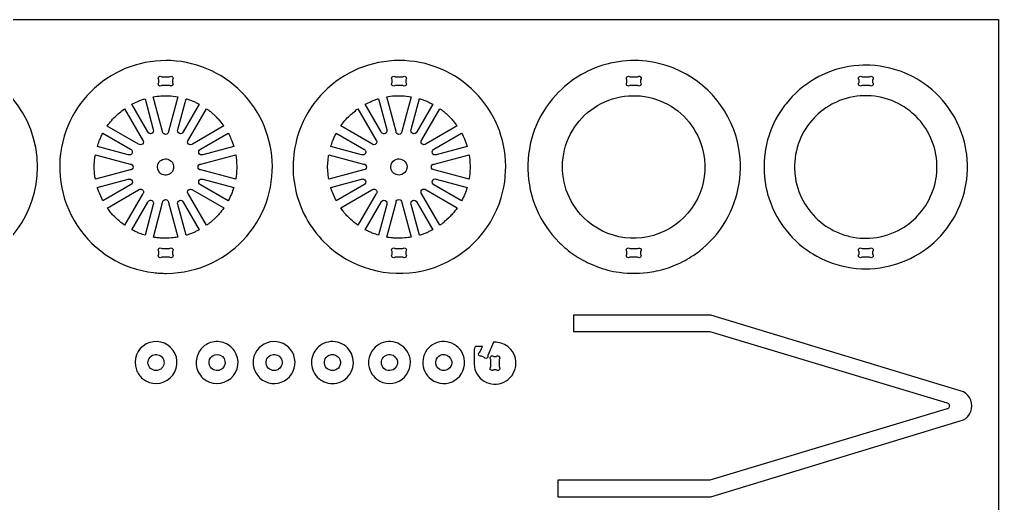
# Model space of a CAD drawing. Extents: x -818 to 922, y -599 to 344.
# Drawn here: x 232 to 922, y 3 to 344 of the extents above; entities that cross this region are included whole.
import ezdxf

# ---------------------------------------------------------------- set-up
doc = ezdxf.new("R2010")
doc.units = 0
doc.header["$MEASUREMENT"] = 0
doc.layers.get('0').update_dxf_attribs({"linetype": 'CONTINUOUS'})
doc.layers.add('SECTIONCUTEDGES', color=18, linetype='CONTINUOUS')

msp = doc.modelspace()

# ---------------------------------------------------------------- linework, layer by layer
for points in [[(922.13, 343.83), (922.13, -599.45), (-818.06, -599.45), (-818.06, 343.83)], [(878.63, 243.87), (878.38, 246.4), (878, 248.89), (877.5, 251.34), (877.2, 252.55), (876.52, 254.94), (876.14, 256.11), (875.3, 258.41), (874.35, 260.67), (873.29, 262.86), (872.13, 264.99), (870.87, 267.06), (870.21, 268.07), (868.81, 270.04), (867.32, 271.94), (865.74, 273.76), (864.08, 275.5), (862.33, 277.17), (861.43, 277.97), (859.57, 279.5), (857.64, 280.95), (855.64, 282.3), (853.57, 283.56), (851.44, 284.72), (849.24, 285.77), (846.99, 286.73), (844.68, 287.57), (842.32, 288.3), (839.92, 288.92), (837.47, 289.42), (834.98, 289.8), (832.44, 290.06), (829.88, 290.19), (827.29, 290.19), (824.72, 290.06), (822.19, 289.8), (819.7, 289.42), (817.24, 288.92), (814.84, 288.3), (812.48, 287.57), (810.17, 286.73), (807.92, 285.77), (805.73, 284.72), (804.65, 284.15), (802.55, 282.94), (800.51, 281.63), (798.55, 280.23), (796.65, 278.74), (794.83, 277.17), (793.09, 275.5), (792.24, 274.64), (790.62, 272.86), (789.09, 271), (787.64, 269.07), (786.29, 267.06), (785.03, 264.99), (783.87, 262.86), (782.82, 260.67), (781.86, 258.41), (781.02, 256.11), (780.29, 253.75), (779.67, 251.34), (779.17, 248.89), (778.79, 246.4), (778.53, 243.87), (778.4, 241.3), (778.4, 238.71), (778.53, 236.15), (778.79, 233.61), (778.96, 232.36), (779.4, 229.89), (779.96, 227.46), (780.64, 225.08), (781.43, 222.75), (782.33, 220.47), (783.33, 218.24), (784.44, 216.08), (785.65, 213.98), (786.96, 211.94), (788.36, 209.97), (789.85, 208.08), (791.42, 206.26), (793.09, 204.51), (794.83, 202.85), (796.65, 201.27), (798.55, 199.78), (800.51, 198.38), (802.55, 197.08), (804.65, 195.87), (805.73, 195.3), (807.92, 194.24), (810.17, 193.29), (811.32, 192.85), (813.65, 192.07), (816.04, 191.39), (817.24, 191.09), (819.7, 190.59), (822.19, 190.21), (824.72, 189.96), (826, 189.87), (828.58, 189.81), (831.16, 189.87), (833.71, 190.07), (836.23, 190.39), (837.47, 190.59), (839.92, 191.09), (842.32, 191.71), (844.68, 192.45), (846.99, 193.29), (849.24, 194.24), (851.44, 195.3), (853.57, 196.46), (855.64, 197.72), (856.65, 198.38), (858.62, 199.78), (860.51, 201.27), (862.33, 202.85), (864.08, 204.51), (864.92, 205.37), (866.54, 207.16), (868.07, 209.02), (869.52, 210.95), (870.87, 212.95), (872.13, 215.02), (873.29, 217.15), (874.35, 219.35), (875.3, 221.6), (875.73, 222.75), (876.52, 225.08), (877.2, 227.46), (877.76, 229.89), (878, 231.12), (878.38, 233.61), (878.63, 236.15), (878.76, 238.71), (878.76, 241.3)]]:
    msp.add_lwpolyline(points, close=True)
at = {"layer": 'SECTIONCUTEDGES'}
for points in [[(108.94, 196.2, 0.325322), (192.78, 168.69, 0.325497), (244.7, 239.99, 0.371858), (180.7, 314.15, 0.371962), (98.01, 261.67, 0.115164), (95.83, 227.63, 0.115322)], [(335.59, 165.08, 0.112364), (367.83, 172.49, 0.210055), (407.02, 218.33, 0.414116), (356.92, 311.78, 0.414311), (263.51, 261.7, 0.221929), (272.6, 198.88, 0.222236), (326.54, 165.58, 0.015157), (330.91, 165.21, 0.014233)], [(450.8, 183.34, 0.254136), (520.69, 168.04, 0.254134), (571.56, 218.35, 0.414116), (521.46, 311.8, 0.414311), (428.05, 261.72, 0.14489), (427.82, 219.18, 0.144775)], [(614.99, 184.49, 0.048565), (625.94, 176.25, 0.045826), (638.96, 169.85, 0.057671), (654.72, 165.83, 0.073449), (677.69, 166.11, 0.049668), (691.1, 169.65, 0.046635), (704.4, 176.08, 0.040326), (713.74, 182.8, 0.072135), (728.12, 199.13, 0.189941), (739.16, 252.9, 0.25932), (693.33, 309.55, 0.152812), (648.73, 313.12, 0.15269), (610.03, 290.62, 0.193513), (590.39, 238.28, 0.193448), (612.45, 186.91, 0.005813), (613.53, 185.86, 0.004363)], [(332.32, 303.47), (337.64, 303.47, -1), (339.76, 301.35), (339.76, 299.59, -1), (337.64, 297.47), (332.32, 297.47, -1), (330.2, 299.59), (330.2, 301.35, -1)], [(496.86, 303.49), (502.18, 303.49, -1), (504.3, 301.37), (504.3, 299.61, -1), (502.18, 297.49), (496.86, 297.49, -1), (494.74, 299.61), (494.74, 301.37, -1)], [(662.37, 303.48), (667.69, 303.48, -1), (669.81, 301.36), (669.81, 299.6, -1), (667.69, 297.48), (662.37, 297.48, -1), (660.25, 299.6), (660.25, 301.36, -1)], [(825.96, 303.48), (831.28, 303.48, -1), (833.4, 301.36), (833.4, 299.6, -1), (831.28, 297.48), (825.96, 297.48, -1), (823.84, 299.6), (823.84, 301.36, -1)], [(343.55, 289.46), (336.99, 264.95, -1), (332.89, 264.95), (326.32, 289.45, -0.057699), (337.08, 290.12, -0.024823)], [(508.09, 289.48), (501.53, 264.97, -1), (497.43, 264.97), (490.87, 289.47, -0.057699), (501.62, 290.14, -0.024823)], [(629.49, 204.51, -0.49076), (639.56, 283.32, -0.490919), (713.29, 253.75, -0.341454), (690.42, 196.73, -0.341597)], [(320.48, 288.07), (326.31, 266.33, -1), (322.42, 264.72), (311.17, 284.2, -0.012176), (315.39, 286.21, -0.019565), (318.09, 287.29, -0.009363), (319.28, 287.69, 0.003121)], [(358.73, 284.25), (347.46, 264.72, -1), (343.57, 266.33), (349.4, 288.11, 0.006199), (349.63, 288.05, -0.0186), (349.86, 287.99), (354.5, 286.29, -0.018388), (356.63, 285.29, 0.006129)], [(485.02, 288.09), (490.85, 266.35, -1), (486.96, 264.74), (475.71, 284.22, -0.012176), (479.93, 286.23, -0.019565), (482.63, 287.31, -0.009363), (483.82, 287.71, 0.003121)], [(523.27, 284.27), (512, 264.74, -1), (508.11, 266.35), (513.94, 288.13, 0.006199), (514.17, 288.07, -0.0186), (514.4, 288.01), (519.04, 286.31, -0.018388), (521.17, 285.31, 0.006129)], [(306.06, 281.06), (318.75, 259.09, -1), (315.85, 256.19), (293.88, 268.87, -0.014778), (296.83, 272.63, -0.028539), (300.27, 276.31, -0.018438), (302.41, 278.2, -0.011345)], [(376, 268.88), (354.03, 256.19, -1), (351.13, 259.09), (363.82, 281.06, 0.006303), (365.38, 279.93, -0.01891), (366.92, 278.76, -0.017187), (368.76, 277.14, -0.012321), (371.19, 274.72, -0.018926), (373.19, 272.48, -0.012469)], [(470.6, 281.08), (483.29, 259.11, -1), (480.39, 256.21), (458.42, 268.89, -0.014778), (461.37, 272.65, -0.028539), (464.81, 276.33, -0.018438), (466.95, 278.22, -0.011345)], [(540.54, 268.9), (518.57, 256.21, -1), (515.67, 259.11), (528.36, 281.08, 0.006303), (529.92, 279.95, -0.01891), (531.46, 278.78, -0.017187), (533.3, 277.16, -0.012321), (535.73, 274.74, -0.018926), (537.73, 272.5, -0.012469)], [(290.72, 263.77), (310.22, 252.51, -1), (308.61, 248.63), (286.87, 254.45, -0.012918), (288.21, 258.32, -0.018758), (289.3, 260.92, -0.010898), (290, 262.35, 0.003632)], [(383.02, 254.46), (361.27, 248.63, -1), (359.66, 252.52), (379.15, 263.77, -0.026072), (381.08, 259.73, -0.02074)], [(455.26, 263.79), (474.76, 252.53, -1), (473.15, 248.65), (451.41, 254.47, -0.012918), (452.75, 258.34, -0.018758), (453.84, 260.94, -0.010898), (454.54, 262.37, 0.003632)], [(547.56, 254.48), (525.81, 248.65, -1), (524.2, 252.54), (543.69, 263.79, -0.026072), (545.62, 259.76, -0.020703)], [(285.48, 248.61), (309.99, 242.05, -1), (309.99, 237.95), (285.49, 231.38, 0.006429), (285.19, 233.15, -0.01929), (284.94, 234.92), (284.68, 240), (284.94, 245.07, -0.018896), (285.19, 246.84, 0.006298)], [(384.4, 231.38), (359.89, 237.95, -1), (359.89, 242.05), (384.39, 248.61, -0.035509), (385.11, 240.71, -0.037792), (384.69, 233.27, -0.007975), (384.55, 232.32, 0.002658)], [(450.02, 248.63), (474.53, 242.07, -1), (474.53, 237.97), (450.03, 231.4, 0.006429), (449.73, 233.17, -0.01929), (449.48, 234.94), (449.22, 240.02), (449.48, 245.09, -0.018896), (449.73, 246.86, 0.006298)], [(548.94, 231.4), (524.43, 237.97, -1), (524.43, 242.07), (548.93, 248.63, -0.035509), (549.65, 240.73, -0.037792), (549.23, 233.29, -0.007975), (549.09, 232.34, 0.002658)], [(337.12, 234.72, -0.781821), (330.55, 243.62, -0.781093), (340.53, 238.85, -0.122906), (339.35, 236.37, -0.122447)], [(501.63, 234.73, -0.385134), (494.44, 237.32, -0.384041), (496.29, 244.75, -0.445044), (504.51, 242.71, -0.443903)], [(286.83, 225.53), (308.61, 231.37, -1), (310.22, 227.48), (290.73, 216.23, -0.020623), (287.84, 222.6, -0.019978), (286.95, 225.08, -0.019766), (286.89, 225.31, 0.006588)], [(379.16, 216.23), (359.66, 227.48, -1), (361.27, 231.37), (383.01, 225.55, -0.023422), (381.33, 220.86, -0.022807)], [(451.37, 225.55), (473.15, 231.39, -1), (474.76, 227.5), (455.27, 216.25, -0.020623), (452.38, 222.62, -0.019978), (451.49, 225.1, -0.019766), (451.43, 225.33, 0.006588)], [(543.7, 216.25), (524.2, 227.5, -1), (525.81, 231.39), (547.55, 225.57, -0.023422), (545.87, 220.88, -0.022807)], [(293.88, 211.11), (315.85, 223.8, -1), (318.75, 220.91), (306.06, 198.94, -0.024397), (300.95, 203.08, -0.042082), (295.82, 208.52, -0.010889), (294.84, 209.81, 0.00363)], [(363.82, 198.93), (351.13, 220.91, -1), (354.03, 223.81), (376, 211.12, -0.014529), (372.75, 206.97, -0.022653), (370.47, 204.47), (366.92, 201.24, -0.018394), (365.39, 200.07, 0.006131)], [(458.42, 211.13), (480.39, 223.82, -1), (483.29, 220.93), (470.6, 198.96, -0.024397), (465.49, 203.1, -0.042082), (460.36, 208.54, -0.010889), (459.38, 209.83, 0.00363)], [(528.36, 198.95), (515.67, 220.93, -1), (518.57, 223.83), (540.54, 211.14, -0.014529), (537.29, 206.99, -0.022653), (535.01, 204.49), (531.46, 201.26, -0.018394), (529.93, 200.09, 0.006131)], [(311.17, 195.78), (322.42, 215.27, -1), (326.31, 213.67), (320.49, 191.93, -0.012234), (316.74, 193.23, -0.017991), (314.24, 194.26, -0.010478), (312.7, 195.01, 0.003492)], [(326.33, 190.54), (332.89, 215.05, -1), (336.99, 215.05), (343.55, 190.55, -0.013089), (339.17, 190.01, -0.036535), (332.44, 189.85, -0.015577), (329.73, 190.07, -0.012352)], [(349.41, 191.89), (343.57, 213.67, -1), (347.46, 215.28), (358.73, 195.75, 0.006248), (356.63, 194.71, -0.018746), (354.5, 193.71), (349.86, 192.01, -0.018599), (349.63, 191.95, 0.006199)], [(475.71, 195.8), (486.96, 215.29, -1), (490.85, 213.68), (485.03, 191.95, -0.012234), (481.28, 193.25, -0.017991), (478.78, 194.28, -0.010478), (477.24, 195.03, 0.003492)], [(490.87, 190.56), (497.43, 215.07, -1), (501.53, 215.07), (508.1, 190.57, -0.013089), (503.71, 190.03, -0.036535), (496.98, 189.87, -0.015577), (494.27, 190.09, -0.012352)], [(513.95, 191.91), (508.11, 213.69, -1), (512, 215.3), (523.27, 195.77, 0.006248), (521.17, 194.72, -0.018746), (519.04, 193.73), (514.4, 192.03, -0.018599), (514.17, 191.97, 0.006199)], [(339.76, 180.41), (339.76, 178.65, -1), (337.64, 176.53), (332.32, 176.53, -1), (330.2, 178.65), (330.2, 180.41, -1), (332.32, 182.53), (337.64, 182.53, -1)], [(494.74, 178.67), (494.74, 180.43, -1), (496.86, 182.55), (502.18, 182.55, -1), (504.3, 180.43), (504.3, 178.67, -1), (502.18, 176.55), (496.86, 176.55, -1)], [(667.69, 176.54), (662.37, 176.54, -1), (660.25, 178.66), (660.25, 180.42, -1), (662.37, 182.54), (667.69, 182.54, -1), (669.81, 180.42), (669.81, 178.66, -1)], [(831.28, 176.54), (825.96, 176.54, -1), (823.84, 178.66), (823.84, 180.42, -1), (825.96, 182.54), (831.28, 182.54, -1), (833.4, 180.42), (833.4, 178.66, -1)], [(318.83, 90.86, 0.875865), (340.29, 110.8, 0.875175), (314.35, 97.18, 0.066567), (316.16, 93.73, 0.066175)], [(361.34, 91.33, 0.379539), (380.94, 91.09, 0.379687), (383.52, 110.51, 0.173657), (375.55, 116.36, 0.170819), (365.53, 115.86, 0.163652), (358.67, 109.94, 0.156929), (356.58, 100.75, 0.095178), (358.03, 95.68, 0.091539)], [(401.52, 91.33, 0.721922), (425.94, 105.08, 0.721529), (398.14, 108.66, 0.161758), (396.96, 99.44, 0.161493)], [(444.93, 114.89, 0.18616), (438.49, 106.53, 0.183377), (439.28, 95.86, 0.110679), (443.08, 90.93, 0.201186), (454.1, 87.57, 0.481079), (466.61, 106.96, 0.48086)], [(483.94, 90.43, 0.331987), (501.59, 90.41, 0.331772), (506.64, 107.34, 0.501759), (483.96, 114.1, 0.501516)], [(522.2, 90.43, 0.311571), (538.95, 89.79, 0.311041), (545.5, 105.23, 0.525505), (523.13, 114.74, 0.524889)], [(566.19, 116.51), (562.13, 107.23, 0.08601), (562.16, 106.99, -0.186349), (562.09, 106.05, -0.284949), (560.76, 105.19, -0.285005), (559.4, 105.99, -0.066648), (559.37, 106.07, 0.145329), (559.33, 106.14), (557.72, 106.84, 0.07969), (557.45, 106.81, -0.210482), (556.38, 106.96, -0.269976), (555.68, 108.3, -0.269963), (556.49, 109.57, -0.065764), (556.56, 109.6, 0.145587), (556.63, 109.63), (558.36, 113.61), (554.02, 113.62, 0.146455), (553.22, 113.21, 0.196282), (552.43, 111.4), (552.45, 101.02, 0.533963), (573.52, 88.44, 0.533869), (577.13, 112.71, 0.08601), (572.83, 115.44, 0.087552), (567.96, 116.53, 0.020955), (567.07, 116.53, -0.006984)], [(330.43, 97.02, -0.40369), (323.06, 99.97, -0.406894), (325.77, 107.38, -0.358958), (332.73, 105.67, -0.355487), (332.43, 98.44, -0.056856), (331.5, 97.61, -0.057759)], [(373.48, 97.02, -0.167832), (369.6, 96.86, -0.173437), (366.56, 99.09, -0.243707), (365.96, 104.28, -0.244139), (369.85, 107.76, -0.337448), (376.2, 105.07, -0.338313), (375.29, 98.24, -0.047911), (374.39, 97.5, -0.054789)], [(413.91, 97.14, -0.439529), (406.13, 100.35, -0.443818), (410.03, 107.76, -0.36461), (416.58, 104.6, -0.361552), (414.62, 97.55, -0.021025), (414.27, 97.33, -0.021405)], [(455.05, 97.14, -0.439529), (447.27, 100.35, -0.443818), (451.16, 107.76, -0.136084), (454.11, 107.7, -0.127388), (456.79, 106.07, -0.098957), (457.85, 104.45, -0.12042), (458.24, 101.67, -0.128999), (457.23, 98.96, -0.130996)], [(487.54, 100.05, -0.393248), (490.19, 107.31, -0.392669), (497.63, 105.2, -0.436091), (495.36, 97.2, -0.435495)], [(533.49, 97.14, -0.318573), (527.06, 98.23, -0.315342), (525.92, 104.71, -0.235508), (529.82, 107.82, -0.318805), (535.9, 105.2, -0.211921), (536.48, 100.64, -0.211232)], [(568.08, 106.57, 0.08601), (568.28, 106.69, -0.186349), (569.17, 107.01, -0.284949), (570.49, 106.13, -0.285005), (570.3, 104.56, -0.066648), (570.24, 104.51, 0.145329), (570.2, 104.45), (570.2, 99.13, 0.08601), (570.32, 98.92, -0.186349), (570.64, 98.03, -0.284949), (569.76, 96.71, -0.285005), (568.19, 96.9, -0.066648), (568.14, 96.96, 0.145329), (568.08, 97.01), (566.32, 97.01, 0.08601), (566.11, 96.88, -0.186349), (565.22, 96.57, -0.284949), (563.9, 97.44, -0.285005), (564.09, 99.01, -0.066648), (564.15, 99.06, 0.145329), (564.2, 99.13), (564.2, 104.45, 0.08601), (564.07, 104.65, -0.186349), (563.76, 105.54, -0.284949), (564.63, 106.87, -0.285005), (566.2, 106.67, -0.066648), (566.25, 106.62, 0.145329), (566.32, 106.57)]]:
    msp.add_lwpolyline(points, format="xyb", close=True, dxfattribs=at)
for points in [[(825.58, 168.36), (828.89, 168.3), (831.58, 168.36), (835.16, 168.6), (838.68, 169), (842.15, 169.58), (845.56, 170.32), (848.91, 171.22), (850.55, 171.73), (853.8, 172.86), (856.97, 174.13), (860.06, 175.55), (863.06, 177.11), (865.99, 178.81), (867.41, 179.71), (870.2, 181.6), (872.89, 183.62), (875.48, 185.75), (876.73, 186.86), (879.17, 189.17), (881.49, 191.59), (883.69, 194.12), (885.78, 196.75), (887.74, 199.47), (889.58, 202.29), (891.29, 205.2), (892.86, 208.19), (893.6, 209.71), (894.96, 212.82), (896.18, 216.01), (897.24, 219.26), (898.16, 222.58), (898.56, 224.26), (899.24, 227.67), (899.75, 231.13), (900.1, 234.65), (900.27, 238.21), (900.27, 241.8), (900.1, 245.37), (899.75, 248.88), (899.24, 252.35), (898.92, 254.06), (898.16, 257.44), (897.24, 260.76), (896.18, 264.01), (894.96, 267.19), (894.3, 268.76), (892.86, 271.83), (891.29, 274.82), (889.58, 277.73), (887.74, 280.54), (886.78, 281.92), (884.75, 284.59), (882.6, 287.17), (880.34, 289.64), (877.96, 292.01), (875.48, 294.26), (872.89, 296.4), (870.2, 298.42), (867.41, 300.31), (864.54, 302.07), (861.57, 303.7), (858.52, 305.19), (856.97, 305.88), (853.8, 307.16), (850.55, 308.29), (847.24, 309.26), (845.56, 309.69), (842.15, 310.43), (838.68, 311.01), (835.16, 311.42), (831.58, 311.66), (828.27, 311.71), (826.47, 311.69), (823.79, 311.56), (820.24, 311.24), (816.74, 310.74), (813.3, 310.08), (811.6, 309.69), (808.26, 308.8), (804.98, 307.74), (801.77, 306.54), (800.2, 305.88), (797.11, 304.46), (795.59, 303.7), (792.63, 302.07), (789.75, 300.31), (786.96, 298.42), (784.27, 296.4), (781.68, 294.26), (779.2, 292.01), (776.82, 289.64), (774.56, 287.17), (772.41, 284.59), (771.38, 283.27), (769.42, 280.54), (767.58, 277.73), (766.71, 276.28), (765.07, 273.34), (763.57, 270.3), (762.2, 267.19), (760.99, 264.01), (760.43, 262.39), (759.44, 259.1), (758.6, 255.75), (757.93, 252.35), (757.41, 248.88), (757.22, 247.13), (756.96, 243.59), (756.87, 240.01), (756.96, 236.42), (757.22, 232.89), (757.65, 229.4), (758.25, 225.96), (759, 222.58), (759.44, 220.91), (760.43, 217.62), (761.58, 214.41), (762.87, 211.26), (764.3, 208.19), (765.87, 205.2), (767.58, 202.29), (769.42, 199.47), (770.39, 198.1), (772.41, 195.42), (774.56, 192.84), (776.82, 190.37), (779.2, 188.01), (781.68, 185.75), (784.27, 183.62), (786.96, 181.6), (789.75, 179.71), (791.18, 178.81), (794.1, 177.11), (797.11, 175.55), (800.2, 174.13), (803.37, 172.86), (804.98, 172.27), (808.26, 171.22), (811.6, 170.32), (815.01, 169.58), (818.48, 169), (822.01, 168.6)], [(611.5, 7.77), (719.28, 7.77), (897.54, 61.82), (899.17, 62.93), (900.59, 64.32), (901.74, 65.95), (902.59, 67.77), (903.11, 69.72), (903.28, 71.73), (903.11, 73.75), (902.59, 75.7), (901.74, 77.52), (900.59, 79.15), (899.17, 80.54), (897.54, 81.65), (719.28, 135.7), (622.66, 135.7), (622.66, 124.07), (718.69, 124.07), (886.06, 73.93), (886.47, 73.72), (886.83, 73.43), (887.12, 73.07), (887.34, 72.65), (887.48, 72.2), (887.53, 71.73), (887.48, 71.26), (887.34, 70.81), (887.12, 70.4), (886.83, 70.04), (886.47, 69.75), (886.06, 69.54), (718.69, 19.4), (611.5, 19.4)]]:
    msp.add_lwpolyline(points, close=True, dxfattribs=at)

doc.saveas('drawing.dxf')
